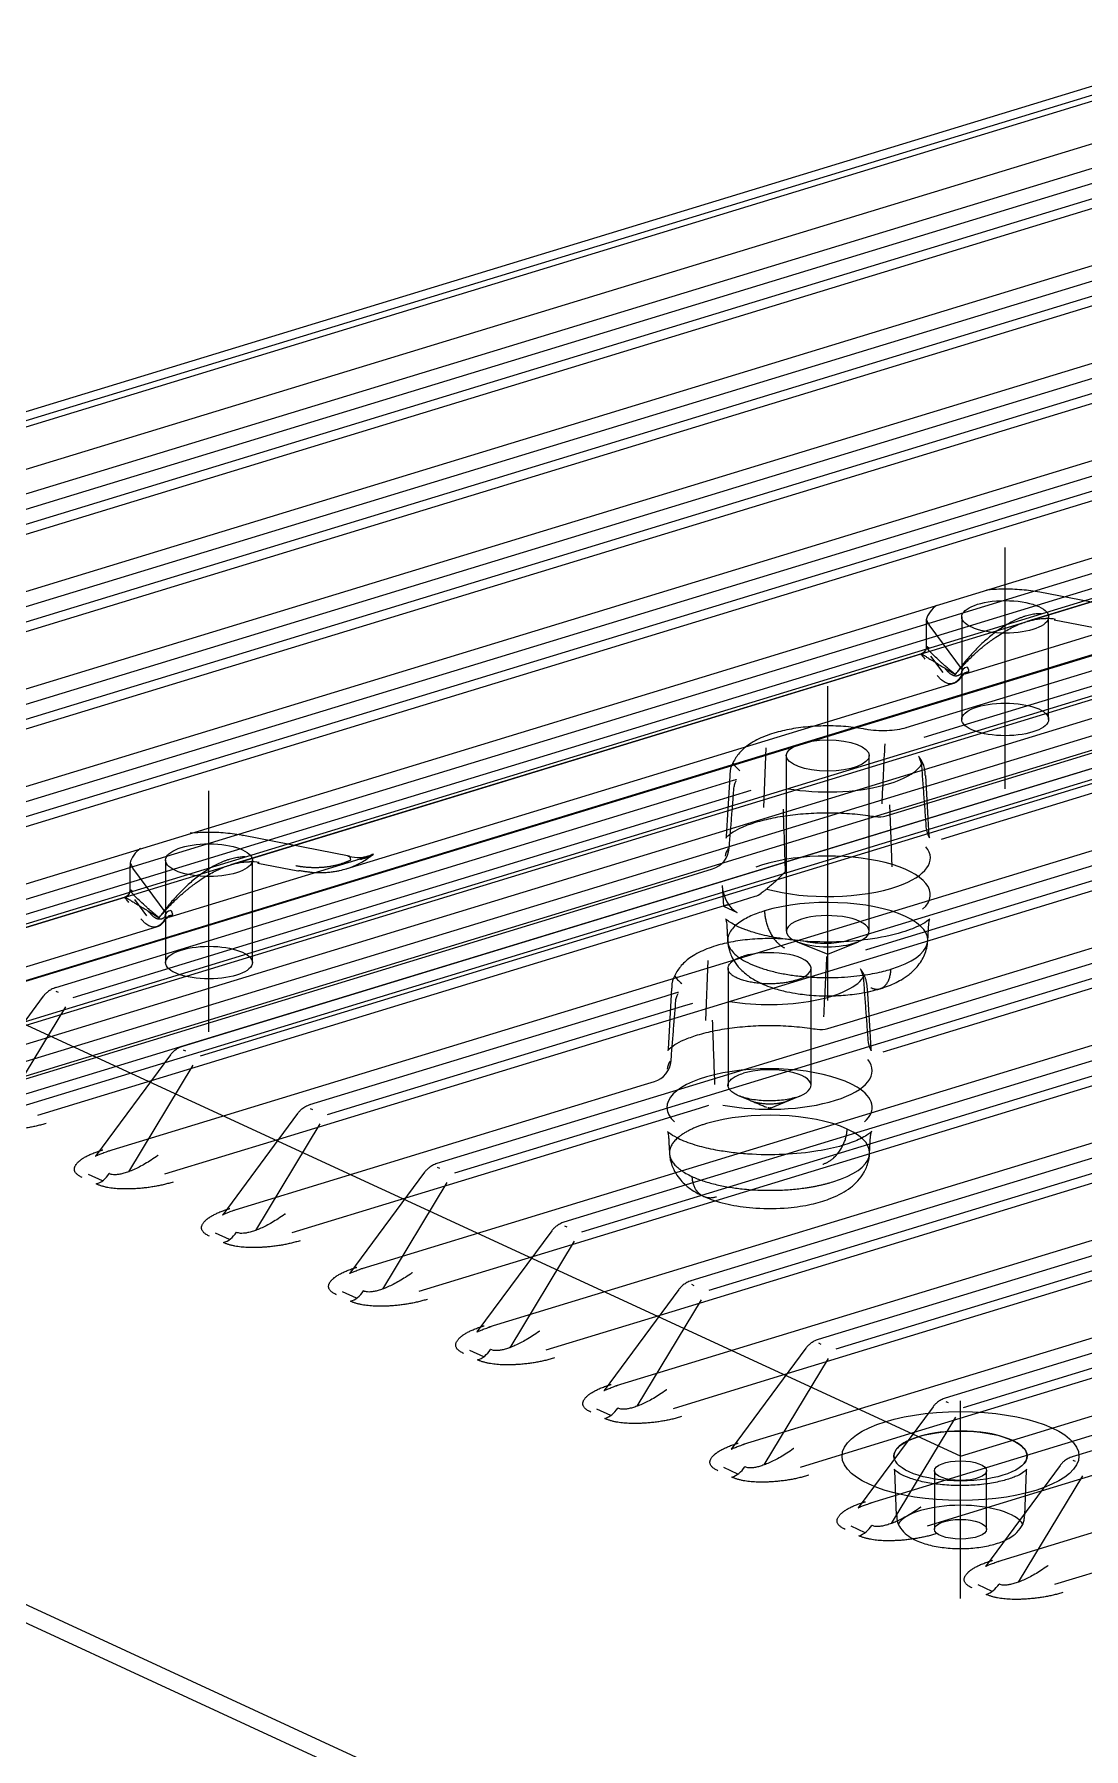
# Model space of a CAD drawing. Header units: millimetres. Extents: x 2028 to 3302, y -96 to 792.
# Drawn here: x 2921.7 to 2988.1, y 550.3 to 658.8 of the extents above; entities that cross this region are included whole.
import ezdxf

# ---------------------------------------------------------------- set-up
doc = ezdxf.new("R2010")
doc.units = ezdxf.units.MM
doc.layers.get('0').update_dxf_attribs({"linetype": 'CONTINUOUS'})

msp = doc.modelspace()

# ---------------------------------------------------------------- linework, layer by layer
at = {"lineweight": 18}
for p, q in [((3000.667, 658.657), (2873.708, 619.867)), ((2999.402, 658.834), (2874.718, 620.739)), ((3000.53, 658.222), (2875.846, 620.127)), ((3007.45, 655.121), (2882.766, 617.026)), ((2999.42, 655.193), (2901.969, 625.419)), ((2869.999, 614.107), (3001.559, 654.303)), ((3008.578, 654.51), (2883.894, 616.415)), ((3004.889, 652.761), (2880.786, 614.843)), ((3015.498, 651.409), (2890.814, 613.314)), ((2878.047, 610.395), (3009.607, 650.59)), ((3016.626, 650.797), (2891.942, 612.702)), ((3012.937, 649.048), (2888.834, 611.131)), ((3023.546, 647.696), (2898.862, 609.601)), ((3024.674, 647.085), (2899.99, 608.99)), ((2886.095, 606.682), (3017.655, 646.878)), ((3020.985, 645.336), (2896.882, 607.418)), ((3031.594, 643.984), (2906.91, 605.889)), ((2894.143, 602.97), (3025.703, 643.165)), ((3032.722, 643.372), (2908.038, 605.277)), ((3029.033, 641.623), (2904.93, 603.706)), ((2902.191, 599.257), (3033.751, 639.453)), ((3039.642, 640.271), (2914.958, 602.176)), ((3040.77, 639.66), (2916.086, 601.565)), ((3037.081, 637.911), (2912.978, 599.993)), ((3047.69, 636.559), (2979.807, 615.818)), ((2910.239, 595.545), (3041.799, 635.74)), ((3048.819, 635.947), (2980.936, 615.207)), ((3045.129, 634.198), (2921.026, 596.281)), ((3055.738, 632.846), (2931.054, 594.751)), ((3056.867, 632.235), (2932.182, 594.14)), ((2978.526, 610.237), (3049.847, 632.028)), ((3053.177, 630.486), (2981.983, 608.734)), ((2926.335, 588.12), (3057.896, 628.315)), ((3061.225, 626.773), (2937.122, 588.856)), ((3002.114, 627.029), (2984.512, 621.651)), ((3071.835, 625.421), (2947.15, 587.326)), ((2913.088, 599.821), (2995.689, 625.059)), ((3072.963, 624.81), (2948.279, 586.715)), ((2807.802, 564.304), (3000.927, 623.31)), ((2992.016, 622.206), (2985.326, 623.501)), ((2980.602, 618.339), (2993.193, 622.186)), ((2978.142, 621.573), (2978.142, 620.047)), ((2980.435, 618.596), (2978.329, 621.436)), ((2980.392, 621.944), (2980.392, 615.456)), ((2985.892, 615.456), (2985.892, 621.944)), ((2986.234, 621.763), (2988.769, 621.272)), ((2942.431, 580.694), (3073.992, 620.89)), ((2997.322, 619.352), (2915.733, 594.424)), ((2977.833, 619.61), (2934.097, 606.247)), ((3077.321, 619.348), (2953.218, 581.431)), ((2978.419, 619.46), (2979.184, 618.429)), ((2824.007, 565.223), (2998.15, 618.43)), ((2941.418, 605.995), (2979.83, 617.731)), ((3087.931, 617.996), (2963.246, 579.901)), ((2998.137, 617.32), (2823.993, 564.113)), ((3000.802, 617.207), (2826.658, 564.001)), ((3089.059, 617.385), (2964.375, 579.29)), ((2826.671, 562.878), (3000.815, 616.084)), ((2979.807, 615.818), (2976.849, 614.914)), ((2998.96, 614.802), (2919.856, 590.633)), ((2980.936, 615.207), (2977.982, 614.305)), ((2958.528, 573.269), (3090.088, 613.465)), ((2967.986, 613.655), (2967.849, 609.865)), ((3095.979, 614.284), (2971.294, 576.189)), ((3097.107, 613.672), (2972.423, 575.577)), ((2969.28, 613.165), (2969.28, 602.043)), ((2974.53, 602.043), (2974.53, 613.165)), ((2965.926, 611.577), (2963.447, 610.82)), ((2965.676, 611.501), (2965.481, 608.046)), ((2965.699, 611.897), (2965.676, 611.501)), ((3093.417, 611.923), (2969.314, 574.006)), ((2978.265, 609.176), (2978.111, 611.897)), ((2963.447, 610.82), (2923.006, 598.464)), ((2924.134, 597.852), (2964.575, 610.208)), ((2964.575, 610.208), (2967.049, 610.964)), ((2975.603, 609.344), (2978.526, 610.237)), ((3104.027, 610.571), (2979.343, 572.476)), ((2966.576, 569.557), (3098.136, 609.753)), ((3000.614, 609.832), (2974.608, 601.887)), ((3001.742, 609.221), (2975.736, 601.275)), ((2975.823, 610.04), (2975.879, 608.447)), ((2978.329, 608.046), (2978.265, 609.176)), ((3105.155, 609.96), (2980.471, 571.865)), ((2941.602, 606.803), (2934.912, 608.098)), ((2975.879, 608.447), (2975.961, 606.123)), ((3101.465, 608.211), (2977.362, 570.293)), ((2981.983, 608.734), (2979.083, 607.847)), ((3112.075, 606.859), (2987.391, 568.764)), ((2927.728, 606.17), (2927.728, 604.643)), ((2930.021, 603.193), (2927.914, 606.033)), ((2929.978, 606.541), (2929.978, 600.053)), ((2930.188, 602.936), (2942.778, 606.783)), ((2935.478, 600.053), (2935.478, 606.541)), ((2935.819, 606.359), (2938.355, 605.869)), ((2962.166, 605.238), (2964.61, 605.985)), ((2974.624, 565.844), (3106.184, 606.04)), ((2918.287, 591.832), (2962.166, 605.238)), ((2965.22, 604.937), (2965.298, 603.636)), ((2927.419, 604.207), (2883.683, 590.844)), ((2928.005, 604.057), (2928.77, 603.026)), ((2965.623, 603.735), (2929.073, 592.568)), ((2965.298, 603.636), (2967.315, 604.252)), ((2965.298, 603.636), (2966.163, 603.237)), ((2973.327, 596.306), (2999.333, 604.251)), ((3109.513, 604.498), (2985.41, 566.581)), ((3002.79, 602.748), (2976.784, 594.802)), ((2978.241, 601.432), (2978.304, 602.552)), ((2965.692, 537.676), (2825.552, 602.321)), ((2891.003, 590.592), (2929.416, 602.328)), ((2974.608, 601.887), (2973.167, 601.447)), ((2982.672, 562.132), (3114.232, 602.328)), ((2966.998, 538.236), (2831.712, 600.642)), ((2969.966, 601.378), (2971.905, 600.581)), ((2971.905, 600.581), (2973.844, 601.378)), ((2975.736, 601.275), (2974.301, 600.837)), ((2980.312, 568.811), (2913.088, 599.821)), ((2964.305, 600.187), (2964.167, 596.398)), ((2970.848, 592.282), (2970.848, 599.697)), ((2923.212, 598.157), (2923.063, 598.226)), ((2962.017, 598.429), (2961.994, 598.033)), ((2974.583, 595.708), (2974.429, 598.429)), ((2922.239, 597.921), (2917.503, 591.519)), ((2923.651, 597.264), (2919.579, 590.522)), ((2961.582, 597.907), (2939.102, 591.039)), ((2940.23, 590.427), (2962.71, 597.295)), ((2962.244, 598.109), (2961.582, 597.907)), ((2961.994, 598.033), (2961.799, 594.578)), ((2962.71, 597.295), (2963.367, 597.496)), ((2995.639, 595.97), (2955.198, 583.614)), ((2971.921, 595.876), (2973.327, 596.306)), ((2956.327, 583.002), (2996.768, 595.358)), ((2974.647, 594.578), (2974.583, 595.708)), ((2930.287, 594.209), (2925.551, 587.807)), ((2931.26, 594.445), (2931.111, 594.513)), ((2976.784, 594.802), (2975.401, 594.38)), ((2980.312, 568.811), (3062.914, 594.048)), ((2931.699, 593.552), (2927.627, 586.81)), ((2929.073, 592.568), (2921.871, 590.367)), ((2934.383, 584.407), (2960.301, 592.326)), ((2960.301, 592.326), (2960.928, 592.517)), ((2966.187, 591.66), (2966.963, 591.34)), ((2939.308, 590.732), (2939.159, 590.801)), ((2963.757, 590.822), (2945.169, 585.143)), ((2964.361, 591.007), (2963.757, 590.822)), ((2968.123, 590.862), (2968.223, 590.82)), ((2968.128, 590.859), (2968.223, 590.82)), ((2968.223, 590.82), (2970.162, 591.618)), ((2968.223, 590.82), (2968.304, 590.855)), ((2969.88, 591.518), (2969.249, 591.252)), ((2938.335, 590.496), (2933.599, 584.094)), ((2939.747, 589.839), (2935.675, 583.097)), ((2950.48, 576.982), (2994.359, 590.388)), ((2937.122, 588.856), (2929.919, 586.655)), ((2997.815, 588.885), (2961.265, 577.718)), ((2974.559, 587.964), (2974.622, 589.084)), ((2925.548, 587.802), (2925.55, 587.804)), ((2925.978, 586.23), (2925.092, 586.639)), ((2946.383, 586.784), (2941.647, 580.382)), ((2947.356, 587.02), (2947.207, 587.088)), ((2945.169, 585.143), (2937.967, 582.942)), ((2947.795, 586.127), (2943.723, 579.385)), ((2933.596, 584.09), (2933.598, 584.092)), ((2954.431, 583.071), (2949.696, 576.669)), ((2955.404, 583.307), (2955.255, 583.376)), ((2934.026, 582.517), (2933.14, 582.926)), ((2955.843, 582.414), (2951.771, 575.672)), ((2953.218, 581.431), (2946.015, 579.23)), ((2941.644, 580.377), (2941.646, 580.38)), ((2942.074, 578.805), (2941.188, 579.214)), ((2962.479, 579.359), (2957.744, 572.957)), ((2963.891, 578.702), (2959.819, 571.96)), ((2963.452, 579.595), (2963.303, 579.663)), ((2961.265, 577.718), (2954.063, 575.517)), ((2949.692, 576.665), (2949.694, 576.667)), ((2950.122, 575.092), (2949.236, 575.501)), ((2970.527, 575.646), (2965.792, 569.244)), ((2971.5, 575.882), (2971.351, 575.951)), ((2971.939, 574.989), (2967.867, 568.247)), ((2969.314, 574.006), (2962.111, 571.805)), ((2957.74, 572.952), (2957.742, 572.954)), ((2979.548, 572.17), (2979.399, 572.238)), ((2958.171, 571.38), (2957.284, 571.789)), ((2978.575, 571.934), (2973.84, 565.532)), ((2979.987, 571.277), (2975.915, 564.535)), ((2977.362, 570.293), (2970.159, 568.092)), ((2965.788, 569.24), (2965.79, 569.242)), ((2966.219, 567.667), (2965.332, 568.076)), ((2976.134, 567.894), (2976.241, 565.049)), ((2978.662, 567.884), (2978.662, 564.177)), ((2986.623, 568.221), (2981.888, 561.819)), ((2981.962, 564.177), (2981.962, 567.884)), ((2984.383, 565.049), (2984.491, 567.894)), ((2987.596, 568.457), (2987.447, 568.526)), ((2988.035, 567.564), (2983.963, 560.822)), ((2985.41, 566.581), (2978.207, 564.38)), ((2973.836, 565.527), (2973.838, 565.529)), ((2974.267, 563.955), (2973.38, 564.364)), ((2993.458, 562.868), (2986.255, 560.667)), ((2981.884, 561.815), (2981.886, 561.817)), ((2982.315, 560.242), (2981.428, 560.651))]:
    msp.add_line(p, q, dxfattribs=at)
for centre, start, end in [((2975.165, 610.778), 260.38118, 286.98957), ((2979.623, 608.739), 184.09047, 211.71161), ((2964.172, 607.42), 286.98957, 355.55267), ((2971.483, 597.311), 260.38118, 286.98957), ((2975.942, 595.272), 184.09047, 211.71161), ((2960.49, 593.952), 286.98957, 355.55267)]:
    msp.add_arc(centre, 1.5, start, end, dxfattribs=at)
for centre, major_axis in [((2983.142, 621.944), (-2.75, 0)), ((2983.142, 615.456), (2.75, 0)), ((2971.905, 613.165), (2.625, 0)), ((2932.728, 606.541), (-2.75, 0)), ((2932.728, 600.053), (2.75, 0)), ((2980.312, 568.811), (7.5, 0)), ((2980.312, 568.811), (4.212, 0)), ((2980.312, 567.884), (1.65, 0)), ((2980.312, 564.177), (-1.65, 0))]:
    msp.add_ellipse(centre, major_axis=major_axis, ratio=0.3754192, dxfattribs=at)
for centre, major_axis, ratio, start_param, end_param in [((2983.142, 621.944), (5, 0), 0.3754192, 3.2404902, 3.415821), ((2986.325, 618.545), (-3.116, 2.097), 0.8180808, 5.2155953, 5.3903935), ((2978.065, 616.021), (-0.366, 3.545), 0.2201984, 5.8450846, 6.0198828), ((2980.73, 618.388), (0.321, 0.238), 0.8928854, 0.9858449, 2.5566412), ((2980.821, 618.092), (0.392, -0.079), 0.9242255, 1.7545415, 2.9086143), ((2969.489, 592.695), (4.776, 65.558), 0.0722807, 4.9863307, 5.0472394), ((2971.905, 613.165), (6.133, 0), 0.3754192, 3.3460908, 3.5763985), ((2971.905, 613.165), (6.133, 0), 0.3754192, 5.3243784, 6.0809611), ((2971.905, 613.165), (6.133, 0), 0.3754192, 4.2876985, 5.3243784), ((2934.836, 607.705), (-0.076, -0.393), 0.4248124, 3.1415813, 3.5692046), ((2941.526, 606.41), (-0.076, -0.393), 0.4248124, 1.9984083, 3.5692046), ((2971.905, 606.677), (6.5, 0), 0.3754192, 2.8890735, 3.0978853), ((2971.905, 604.36), (-6.5, 0), 0.3754192, 2.7507036, 5.4885831), ((2971.905, 606.677), (6.5, 0), 0.3754192, 5.4648965, 6.5785233), ((2932.728, 606.541), (5, 0), 0.3754192, 3.2404902, 3.415821), ((2935.911, 603.142), (-3.116, 2.097), 0.8180808, 5.2155953, 5.3903935), ((2935.911, 606.831), (-0.091, -0.471), 0.4248124, 6.283171, 6.7107972), ((2938.446, 606.34), (-0.091, -0.471), 0.4248124, 6.283171, 6.7107972), ((2942.279, 606.316), (-0.019, -0.4), 0.1194193, 2.3752901, 3.5293629), ((2966.163, 604.627), (-0.438, 1.435), 0.5850486, 1.1793518, 2.6603173), ((2971.905, 606.677), (6.5, 0), 0.3754192, 4.0762428, 5.4648965), ((2927.651, 600.618), (-0.366, 3.545), 0.2201984, 5.8450846, 6.0198829), ((2971.905, 601.482), (-6.337, 0), 0.3754192, 2.2539203, 5.3955129), ((2930.315, 602.985), (0.321, 0.238), 0.8928854, 0.9858449, 2.5566412), ((2930.407, 602.689), (0.392, -0.079), 0.9242255, 1.7545415, 2.9086143), ((2971.905, 602.043), (2.625, 0), 0.3754192, 2.2539203, 5.3955129), ((2971.905, 602.043), (2.625, 0), 0.3754192, 5.3955129, 8.5371056), ((2968.223, 599.697), (2.625, 0), 0.3754192, 5.3955129, 8.5371056), ((2965.807, 579.227), (4.776, 65.558), 0.0722807, 4.9863307, 5.0472394), ((2968.223, 599.697), (6.133, 0), 0.3754192, 3.3460908, 3.5763985), ((2968.223, 599.697), (6.133, 0), 0.3754192, 4.2876985, 6.0805793), ((2971.15, 565.888), (-4.956, 84.33), 0.060474, 1.1969514, 1.2437239), ((2968.223, 593.209), (6.5, 0), 0.3754192, 2.8890735, 3.0978853), ((2968.223, 593.209), (-6.5, 0), 0.3754192, 1.0968138, 3.4369306), ((2968.223, 590.892), (6.5, 0), 0.3754192, 0.5513771, 3.5324797), ((2968.223, 592.282), (2.625, 0), 0.3754192, 5.3955129, 8.5371056), ((2971.15, 565.888), (-4.956, 84.33), 0.060474, 1.2437239, 1.2481677), ((2968.223, 590.892), (6.5, 0), 0.3754192, 5.8922965, 6.8345624), ((2968.223, 588.014), (-6.337, 0), 0.3754192, 3.8247166, 5.3955129), ((2968.223, 588.014), (-6.337, 0), 0.3754192, 2.2539203, 3.8247166), ((2925.597, 587.427), (0.628, 1.362), 0.7188731, 3.7121031, 4.4975016), ((2933.645, 583.714), (0.628, 1.362), 0.7188731, 3.7121031, 4.4975016), ((2941.693, 580.002), (0.628, 1.362), 0.7188731, 3.7121031, 4.4975016), ((2949.741, 576.289), (0.628, 1.362), 0.7188731, 3.7121031, 4.4975016), ((2957.789, 572.577), (0.628, 1.362), 0.7188731, 3.7121031, 4.4975016), ((2980.312, 568.811), (4.212, 0), 0.3754192, 5.9817351, 9.7262277), ((2980.312, 568.811), (-4.212, 0), 0.3754192, 3.8247166, 5.3955129), ((2965.837, 568.864), (0.628, 1.362), 0.7188731, 3.7121031, 4.4975016), ((2980.312, 564.177), (-4.038, 0), 0.3754192, 3.354885, 6.0680173), ((2973.885, 565.152), (0.628, 1.362), 0.7188731, 3.7121031, 4.4975013), ((2981.933, 561.439), (0.628, 1.362), 0.7188731, 3.7121031, 4.4975013)]:
    msp.add_ellipse(centre, major_axis=major_axis, ratio=ratio, start_param=start_param, end_param=end_param, dxfattribs=at)
for points, degree, knots in [([(2983.142, 611.066), (2983.142, 614.066), (2983.142, 626.334)], 1, [0, 0, 0.1964823, 1, 1]), ([(2985.326, 623.501), (2985.141, 623.537), (2984.593, 623.627), (2983.617, 623.71), (2982.663, 623.701), (2982.117, 623.659), (2981.959, 623.644)], 3, [0, 0, 0, 0, 0.1780738, 0.5185158, 0.858494, 1, 1, 1, 1]), ([(2978.8, 622.675), (2978.766, 622.65), (2978.561, 622.489), (2978.286, 622.173), (2978.11, 621.768), (2978.156, 621.562), (2978.166, 621.525)], 3, [0, 0, 0, 0, 0.0826072, 0.521514, 0.9148105, 1, 1, 1, 1]), ([(2985.434, 622.147), (2985.38, 622.147), (2985.272, 622.146), (2985.107, 622.133), (2984.939, 622.111), (2984.767, 622.08), (2984.592, 622.039), (2984.414, 621.989), (2984.233, 621.929), (2984.049, 621.86), (2983.686, 621.704), (2983.119, 621.397), (2982.414, 620.903), (2981.723, 620.317), (2981.198, 619.795), (2980.76, 619.303), (2980.385, 618.851), (2980.128, 618.498), (2979.986, 618.302)], 3, [0, 0, 0, 0, 0.0258152, 0.0520193, 0.0786529, 0.1057547, 0.1333614, 0.1615076, 0.1902263, 0.2195481, 0.2495021, 0.3659476, 0.5005208, 0.6174232, 0.750323, 0.8131615, 0.8963876, 1, 1, 1, 1]), ([(2979.986, 618.302), (2980.052, 618.381), (2980.181, 618.534), (2980.379, 618.757), (2980.575, 618.968), (2980.767, 619.168), (2980.957, 619.356), (2981.142, 619.533), (2981.323, 619.699), (2981.499, 619.854), (2981.67, 619.999), (2981.834, 620.133), (2981.992, 620.257), (2982.142, 620.372), (2982.286, 620.477), (2982.421, 620.574), (2982.64, 620.725), (2982.942, 620.92), (2983.331, 621.146), (2983.711, 621.339), (2984.08, 621.501), (2984.436, 621.631), (2984.778, 621.73), (2985.104, 621.798), (2985.413, 621.84), (2985.61, 621.843), (2985.706, 621.845)], 3, [0, 0, 0, 0, 0.044696, 0.0877632, 0.1292019, 0.1690125, 0.2071953, 0.2437508, 0.2786795, 0.3119821, 0.3436591, 0.3737115, 0.4021401, 0.428946, 0.4541306, 0.4776955, 0.4996427, 0.5667186, 0.6307355, 0.6917564, 0.7498544, 0.8051143, 0.8576344, 0.9075293, 0.9549325, 1, 1, 1, 1]), ([(2978.142, 620.053), (2978.142, 620.003), (2978.128, 619.906), (2978.06, 619.769), (2977.949, 619.662), (2977.86, 619.619), (2977.812, 619.605)], 3, [0, 0, 0, 0, 0.2420607, 0.4958525, 0.7517783, 1, 1, 1, 1]), ([(2978.142, 620.064), (2978.142, 620.064), (2978.143, 620.071), (2978.152, 620.078), (2978.188, 620.066), (2978.243, 620.034), (2978.298, 619.995), (2978.325, 619.976)], 3, [0, 0, 0, 0, 0.016671, 0.2749009, 0.5241707, 0.7654971, 1, 1, 1, 1]), ([(2979.986, 618.302), (2979.931, 618.347), (2979.826, 618.433), (2979.68, 618.553), (2979.549, 618.663), (2979.433, 618.762), (2979.331, 618.85), (2979.241, 618.929), (2979.163, 618.998), (2978.977, 619.164), (2978.72, 619.399), (2978.43, 619.686), (2978.233, 619.904), (2978.165, 620.004), (2978.151, 620.034), (2978.15, 620.034)], 3, [0, 0, 0, 0, 0.0548816, 0.1059505, 0.1532067, 0.1966503, 0.2362815, 0.2721004, 0.3041075, 0.3323032, 0.5091069, 0.6647184, 0.8437463, 0.9987526, 1, 1, 1, 1]), ([(2977.915, 619.465), (2977.903, 619.477), (2977.879, 619.502), (2977.85, 619.532), (2977.828, 619.558), (2977.813, 619.578), (2977.804, 619.592), (2977.803, 619.601), (2977.81, 619.604), (2977.824, 619.601), (2977.847, 619.592), (2977.877, 619.576), (2977.917, 619.555), (2977.965, 619.527), (2978.023, 619.492), (2978.09, 619.451), (2978.167, 619.404), (2978.261, 619.346), (2978.382, 619.273), (2978.54, 619.179), (2978.736, 619.061), (2978.973, 618.916), (2979.258, 618.741), (2979.594, 618.536), (2979.852, 618.382), (2979.986, 618.302)], 3, [0, 0, 0, 0, 0.0250755, 0.0508668, 0.0774044, 0.1047164, 0.1328286, 0.1617646, 0.1915462, 0.2221931, 0.2537236, 0.2861545, 0.3195012, 0.3537778, 0.3889974, 0.4251719, 0.4623125, 0.5004294, 0.5494172, 0.6058479, 0.6697353, 0.7410886, 0.8199142, 0.9062169, 1, 1, 1, 1]), ([(2980.402, 618.306), (2980.383, 618.272), (2980.346, 618.203), (2980.286, 618.11), (2980.224, 618.025), (2980.158, 617.948), (2980.088, 617.88), (2980.015, 617.822), (2979.938, 617.774), (2979.857, 617.738), (2979.774, 617.715), (2979.689, 617.704), (2979.6, 617.707), (2979.504, 617.724), (2979.396, 617.761), (2979.274, 617.824), (2979.138, 617.919), (2978.988, 618.051), (2978.884, 618.171), (2978.831, 618.234)], 3, [0, 0, 0, 0, 0.0445624, 0.0902087, 0.1369434, 0.1847707, 0.2336945, 0.2837185, 0.3348462, 0.3870807, 0.4404251, 0.4948823, 0.5463317, 0.6046828, 0.6699371, 0.7420956, 0.8211588, 0.9071269, 1, 1, 1, 1]), ([(2979.293, 618.727), (2979.575, 618.347), (2979.977, 618.202), (2980.229, 618.251), (2980.344, 618.348)], 2, [0, 0, 0, 0.5, 0.75, 1, 1, 1]), ([(2980.456, 618.253), (2980.453, 618.259), (2980.448, 618.273), (2980.426, 618.295), (2980.393, 618.32), (2980.361, 618.338), (2980.344, 618.348)], 3, [0, 0, 0, 0, 0.1985006, 0.4317407, 0.6991497, 1, 1, 1, 1]), ([(2980.821, 618.463), (2980.809, 618.452), (2980.784, 618.429), (2980.741, 618.399), (2980.689, 618.371), (2980.625, 618.345), (2980.531, 618.317), (2980.451, 618.31), (2980.402, 618.306)], 3, [0, 0, 0, 0, 0.1049557, 0.2232273, 0.3548834, 0.4999735, 0.6902475, 1, 1, 1, 1]), ([(2980.402, 618.306), (2980.407, 618.297), (2980.419, 618.278), (2980.435, 618.253), (2980.451, 618.233), (2980.46, 618.229), (2980.457, 618.246), (2980.456, 618.253)], 3, [0, 0, 0, 0, 0.1295045, 0.2962661, 0.5002465, 0.7994418, 1, 1, 1, 1]), ([(2980.73, 618.759), (2980.74, 618.745), (2980.749, 618.731), (2980.81, 618.635), (2980.838, 618.548), (2980.821, 618.463)], 3, [0, 0, 0, 0, 0.1402623, 0.1402623, 1, 1, 1, 1]), ([(2971.905, 597.652), (2971.905, 614.555), (2971.905, 617.555)], 1, [0, 0, 0.8492676, 1, 1]), ([(2968.494, 614.581), (2968.302, 614.523), (2967.742, 614.327), (2966.991, 613.948), (2966.31, 613.384), (2965.89, 612.739), (2965.685, 612.208), (2965.711, 611.928), (2965.715, 611.894)], 3, [0, 0, 0, 0, 0.1319966, 0.3999746, 0.6128301, 0.7983892, 0.9757033, 1, 1, 1, 1]), ([(2974.319, 614.824), (2974.112, 614.864), (2973.5, 614.963), (2972.427, 615.053), (2971.132, 615.041), (2969.889, 614.914), (2969.025, 614.735), (2968.585, 614.608), (2968.494, 614.581)], 3, [0, 0, 0, 0, 0.1110787, 0.3223326, 0.5318142, 0.7418632, 0.945816, 1, 1, 1, 1]), ([(2976.866, 614.919), (2976.688, 614.866), (2976.311, 614.782), (2975.649, 614.721), (2974.957, 614.731), (2974.525, 614.786), (2974.31, 614.826)], 3, [0, 0, 0, 0, 0.2492228, 0.4965032, 0.7457644, 1, 1, 1, 1]), ([(2978.074, 611.901), (2978.079, 612.059), (2978.051, 612.469), (2977.838, 612.871), (2977.677, 613.102), (2977.658, 613.128)], 3, [0, 0, 0, 0, 0.3414168, 0.9246843, 1, 1, 1, 1]), ([(2966.136, 611.636), (2966.134, 611.638), (2966.125, 611.641), (2966.078, 611.628), (2965.997, 611.601), (2965.942, 611.582)], 3, [0, 0, 0, 0, 0.1380232, 0.5480857, 1, 1, 1, 1]), ([(2965.969, 611.104), (2965.984, 611.208), (2966.018, 611.395), (2966.086, 611.523), (2966.109, 611.567), (2966.109, 611.567)], 3, [0, 0, 0, 0, 0.4762252, 0.9999888, 1, 1, 1, 1]), ([(2932.728, 595.663), (2932.728, 607.931), (2932.728, 610.931)], 1, [0, 0, 0.8035177, 1, 1]), ([(2967.342, 608.94), (2967.519, 608.994), (2968.048, 609.14), (2969.044, 609.341), (2970.345, 609.496), (2971.726, 609.558), (2973.12, 609.521), (2974.184, 609.414), (2974.762, 609.325), (2974.914, 609.299)], 3, [0, 0, 0, 0, 0.0884553, 0.2543719, 0.4231094, 0.5939999, 0.7658066, 0.9373932, 1, 1, 1, 1]), ([(2969.08, 609.772), (2969.11, 608.82), (2969.142, 607.869), (2969.179, 606.746), (2969.185, 606.575), (2969.191, 606.403)], 3, [0, 0, 0, 0, 0.8472972, 0.8472972, 1, 1, 1, 1]), ([(2934.912, 608.098), (2934.727, 608.133), (2934.179, 608.223), (2933.202, 608.307), (2932.248, 608.298), (2931.703, 608.256), (2931.544, 608.241)], 3, [0, 0, 0, 0, 0.1780738, 0.5185158, 0.858494, 1, 1, 1, 1]), ([(2965.475, 608.042), (2965.476, 608.031), (2965.482, 607.979), (2965.459, 607.943), (2965.46, 607.947)], 3, [0, 0, 0, 0, 0.1875728, 1, 1, 1, 1]), ([(2965.461, 607.949), (2965.468, 607.961), (2965.536, 608.06), (2965.88, 608.329), (2966.485, 608.646), (2967.026, 608.841), (2967.342, 608.94)], 3, [0, 0, 0, 0, 0.2348808, 0.4812419, 0.7331497, 1, 1, 1, 1]), ([(2928.386, 607.272), (2928.352, 607.247), (2928.147, 607.086), (2927.872, 606.77), (2927.696, 606.365), (2927.741, 606.159), (2927.752, 606.122)], 3, [0, 0, 0, 0, 0.0826072, 0.521514, 0.9148105, 1, 1, 1, 1]), ([(2938.446, 605.895), (2938.528, 605.879), (2938.688, 605.848), (2938.924, 605.812), (2939.151, 605.786), (2939.367, 605.768), (2939.575, 605.758), (2939.772, 605.755), (2939.96, 605.759), (2940.137, 605.767), (2940.305, 605.78), (2940.464, 605.796), (2940.612, 605.816), (2940.752, 605.838), (2940.881, 605.862), (2941.109, 605.909), (2941.429, 605.992), (2941.829, 606.133), (2942.199, 606.299), (2942.541, 606.488), (2942.855, 606.693), (2943.047, 606.846), (2943.14, 606.921)], 3, [0, 0, 0, 0, 0.0472878, 0.0928515, 0.1366913, 0.1788073, 0.2191993, 0.2578677, 0.2948123, 0.3300333, 0.3635309, 0.3953052, 0.4253563, 0.4536844, 0.4802898, 0.5051729, 0.5952824, 0.6823164, 0.7662886, 0.8472147, 0.925112, 1, 1, 1, 1]), ([(2943.14, 606.921), (2943.094, 606.901), (2943.01, 606.863), (2942.893, 606.819), (2942.799, 606.788), (2942.665, 606.749), (2942.496, 606.708), (2942.346, 606.693), (2942.279, 606.687)], 3, [0, 0, 0, 0, 0.1698513, 0.3098315, 0.4199386, 0.5001723, 0.7768276, 1, 1, 1, 1]), ([(2942.326, 606.603), (2942.361, 606.609), (2942.444, 606.623), (2942.586, 606.66), (2942.771, 606.725), (2942.961, 606.813), (2943.088, 606.889), (2943.14, 606.921)], 3, [0, 0, 0, 0, 0.1227874, 0.2893827, 0.4998847, 0.7918109, 1, 1, 1, 1]), ([(2935.019, 606.744), (2934.966, 606.744), (2934.858, 606.743), (2934.693, 606.73), (2934.525, 606.708), (2934.353, 606.677), (2934.178, 606.636), (2933.999, 606.586), (2933.819, 606.526), (2933.635, 606.456), (2933.272, 606.301), (2932.705, 605.994), (2932, 605.5), (2931.308, 604.914), (2930.784, 604.391), (2930.346, 603.9), (2929.97, 603.447), (2929.714, 603.095), (2929.572, 602.899)], 3, [0, 0, 0, 0, 0.0258152, 0.0520193, 0.0786529, 0.1057547, 0.1333614, 0.1615077, 0.1902263, 0.2195481, 0.2495021, 0.3659476, 0.5005208, 0.6174233, 0.750323, 0.8131617, 0.8963878, 1, 1, 1, 1]), ([(2929.572, 602.899), (2929.637, 602.977), (2929.767, 603.131), (2929.965, 603.354), (2930.16, 603.565), (2930.353, 603.765), (2930.543, 603.953), (2930.728, 604.13), (2930.909, 604.296), (2931.085, 604.451), (2931.255, 604.596), (2931.42, 604.73), (2931.577, 604.854), (2931.728, 604.969), (2931.872, 605.074), (2932.007, 605.171), (2932.225, 605.322), (2932.527, 605.517), (2932.917, 605.743), (2933.297, 605.936), (2933.666, 606.098), (2934.022, 606.228), (2934.364, 606.327), (2934.69, 606.395), (2934.999, 606.436), (2935.196, 606.44), (2935.292, 606.442)], 3, [0, 0, 0, 0, 0.0446959, 0.0877631, 0.1292018, 0.1690123, 0.2071951, 0.2437506, 0.2786793, 0.3119819, 0.3436589, 0.3737113, 0.4021399, 0.4289459, 0.4541305, 0.4776955, 0.4996427, 0.5667186, 0.6307354, 0.6917563, 0.7498544, 0.8051143, 0.8576344, 0.9075293, 0.9549325, 1, 1, 1, 1]), ([(2942.279, 606.687), (2942.053, 606.698), (2941.833, 606.726), (2941.593, 606.768), (2941.559, 606.774), (2941.526, 606.781)], 3, [0, 0, 0, 0, 0.8597377, 0.8597377, 1, 1, 1, 1]), ([(2969.212, 605.804), (2969.179, 605.77), (2969.117, 605.706), (2969.026, 605.615), (2968.946, 605.535), (2968.834, 605.425), (2968.689, 605.285), (2968.495, 605.105), (2968.301, 604.931), (2968.119, 604.776), (2967.962, 604.647), (2967.827, 604.542), (2967.742, 604.479), (2967.7, 604.448)], 3, [0, 0, 0, 0, 0.0767422, 0.1439603, 0.2016546, 0.2498066, 0.3818063, 0.4993493, 0.6295297, 0.7495368, 0.8361421, 0.9195017, 1, 1, 1, 1]), ([(2927.727, 604.65), (2927.728, 604.6), (2927.714, 604.503), (2927.646, 604.366), (2927.535, 604.259), (2927.446, 604.216), (2927.398, 604.202)], 3, [0, 0, 0, 0, 0.2420607, 0.4958525, 0.7517783, 1, 1, 1, 1]), ([(2927.728, 604.66), (2927.728, 604.661), (2927.728, 604.668), (2927.738, 604.675), (2927.774, 604.662), (2927.829, 604.631), (2927.884, 604.592), (2927.911, 604.572)], 3, [0, 0, 0, 0, 0.0166718, 0.2749015, 0.524171, 0.7654972, 1, 1, 1, 1]), ([(2927.501, 604.062), (2927.489, 604.074), (2927.464, 604.099), (2927.436, 604.129), (2927.414, 604.154), (2927.399, 604.174), (2927.39, 604.189), (2927.389, 604.198), (2927.396, 604.201), (2927.41, 604.198), (2927.432, 604.188), (2927.463, 604.173), (2927.502, 604.151), (2927.551, 604.123), (2927.608, 604.089), (2927.675, 604.048), (2927.752, 604.001), (2927.847, 603.943), (2927.968, 603.87), (2928.126, 603.776), (2928.321, 603.657), (2928.559, 603.513), (2928.844, 603.338), (2929.179, 603.133), (2929.437, 602.979), (2929.572, 602.899)], 3, [0, 0, 0, 0, 0.0250755, 0.0508668, 0.0774044, 0.1047164, 0.1328286, 0.1617646, 0.1915462, 0.2221931, 0.2537237, 0.2861546, 0.3195012, 0.3537778, 0.3889974, 0.4251719, 0.4623125, 0.5004294, 0.5494172, 0.605848, 0.6697354, 0.7410886, 0.8199143, 0.9062169, 1, 1, 1, 1]), ([(2929.572, 602.899), (2929.517, 602.944), (2929.411, 603.029), (2929.265, 603.15), (2929.135, 603.26), (2929.019, 603.359), (2928.916, 603.447), (2928.827, 603.526), (2928.749, 603.594), (2928.563, 603.761), (2928.306, 603.996), (2928.016, 604.283), (2927.819, 604.501), (2927.751, 604.601), (2927.736, 604.631), (2927.736, 604.631)], 3, [0, 0, 0, 0, 0.0548816, 0.1059505, 0.1532067, 0.1966503, 0.2362816, 0.2721006, 0.3041078, 0.3323036, 0.5091075, 0.6647192, 0.8437473, 0.9987538, 1, 1, 1, 1]), ([(2929.988, 602.903), (2929.969, 602.869), (2929.932, 602.8), (2929.872, 602.707), (2929.81, 602.622), (2929.743, 602.545), (2929.674, 602.477), (2929.6, 602.419), (2929.523, 602.371), (2929.443, 602.335), (2929.359, 602.312), (2929.274, 602.301), (2929.186, 602.303), (2929.09, 602.321), (2928.981, 602.358), (2928.859, 602.421), (2928.723, 602.516), (2928.574, 602.648), (2928.47, 602.768), (2928.416, 602.831)], 3, [0, 0, 0, 0, 0.0445624, 0.0902087, 0.1369434, 0.1847707, 0.2336945, 0.2837185, 0.3348462, 0.3870807, 0.4404251, 0.4948823, 0.5463317, 0.6046828, 0.6699371, 0.7420956, 0.8211588, 0.9071269, 1, 1, 1, 1]), ([(2928.879, 603.324), (2929.16, 602.944), (2929.563, 602.799), (2929.815, 602.848), (2929.93, 602.944)], 2, [0, 0, 0, 0.5, 0.75, 1, 1, 1]), ([(2930.041, 602.85), (2930.039, 602.856), (2930.034, 602.87), (2930.012, 602.891), (2929.979, 602.917), (2929.947, 602.935), (2929.93, 602.944)], 3, [0, 0, 0, 0, 0.1985006, 0.4317407, 0.6991497, 1, 1, 1, 1]), ([(2930.407, 603.06), (2930.395, 603.049), (2930.37, 603.026), (2930.326, 602.996), (2930.275, 602.968), (2930.211, 602.942), (2930.117, 602.914), (2930.037, 602.907), (2929.988, 602.903)], 3, [0, 0, 0, 0, 0.1049557, 0.2232273, 0.3548834, 0.4999735, 0.6902475, 1, 1, 1, 1]), ([(2929.988, 602.903), (2929.993, 602.894), (2930.005, 602.874), (2930.021, 602.85), (2930.037, 602.83), (2930.046, 602.826), (2930.043, 602.843), (2930.041, 602.85)], 3, [0, 0, 0, 0, 0.1295045, 0.2962661, 0.5002465, 0.7994418, 1, 1, 1, 1]), ([(2930.315, 603.355), (2930.325, 603.342), (2930.335, 603.328), (2930.396, 603.232), (2930.424, 603.145), (2930.407, 603.06)], 3, [0, 0, 0, 0, 0.1402623, 0.1402623, 1, 1, 1, 1]), ([(2976.622, 601.974), (2975.959, 601.774), (2974.669, 601.502), (2972.451, 601.325), (2970.444, 601.374), (2968.987, 601.557), (2968.031, 601.747), (2967.365, 601.913), (2966.683, 602.132), (2965.953, 602.443), (2965.549, 602.718), (2965.453, 602.816), (2965.448, 602.818), (2965.448, 602.816)], 3, [0, 0, 0, 0, 0.1732593, 0.3122427, 0.4528109, 0.5772176, 0.6228759, 0.6776164, 0.7490445, 0.8228415, 0.9408808, 0.9819711, 1, 1, 1, 1]), ([(2965.464, 602.772), (2965.464, 602.772), (2965.48, 602.725), (2965.487, 602.657), (2965.506, 602.552)], 3, [0, 0, 0, 0, 0.0001621, 1, 1, 1, 1]), ([(2978.368, 602.823), (2978.369, 602.825), (2978.368, 602.83), (2978.272, 602.722), (2977.724, 602.366), (2977.097, 602.128), (2976.622, 601.974)], 3, [0, 0, 0, 0, 0.048846, 0.2807951, 0.5657005, 1, 1, 1, 1]), ([(2978.304, 602.553), (2978.324, 602.662), (2978.335, 602.736), (2978.352, 602.783), (2978.352, 602.783)], 3, [0, 0, 0, 0, 0.9999883, 1, 1, 1, 1]), ([(2970.638, 601.357), (2970.43, 601.396), (2969.818, 601.495), (2968.745, 601.585), (2967.45, 601.573), (2966.207, 601.446), (2965.343, 601.267), (2964.903, 601.141), (2964.812, 601.113)], 3, [0, 0, 0, 0, 0.1110787, 0.3223326, 0.5318142, 0.7418632, 0.945816, 1, 1, 1, 1]), ([(2965.569, 601.431), (2965.582, 601.218), (2965.641, 600.889), (2965.815, 600.431), (2966.07, 599.985), (2966.398, 599.601), (2966.886, 599.184), (2967.532, 598.786), (2968.378, 598.446), (2969.262, 598.214), (2969.964, 598.087), (2970.588, 598.01), (2971.219, 597.961), (2971.995, 597.941), (2972.959, 597.977), (2974.102, 598.114), (2974.849, 598.288), (2975.229, 598.403)], 3, [0, 0, 0, 0, 0.0588713, 0.093637, 0.1373876, 0.2026254, 0.2459127, 0.3233049, 0.4310204, 0.5054104, 0.5665209, 0.6106891, 0.6605007, 0.7198312, 0.7962213, 0.8910116, 1, 1, 1, 1]), ([(2973.184, 601.451), (2973.007, 601.398), (2972.629, 601.314), (2971.967, 601.253), (2971.275, 601.264), (2970.843, 601.318), (2970.628, 601.358)], 3, [0, 0, 0, 0, 0.2491735, 0.4965203, 0.7458438, 1, 1, 1, 1]), ([(2975.229, 598.403), (2975.592, 598.513), (2976.099, 598.711), (2976.626, 599), (2976.939, 599.21), (2977.242, 599.448), (2977.557, 599.762), (2977.832, 600.135), (2978.119, 600.683), (2978.219, 601.117), (2978.241, 601.432)], 3, [0, 0, 0, 0, 0.228477, 0.3447579, 0.4177177, 0.4875243, 0.6071399, 0.7111387, 0.8046104, 1, 1, 1, 1]), ([(2964.812, 601.113), (2964.62, 601.055), (2964.061, 600.859), (2963.309, 600.481), (2962.628, 599.916), (2962.208, 599.271), (2962.003, 598.74), (2962.029, 598.46), (2962.033, 598.426)], 3, [0, 0, 0, 0, 0.1319966, 0.3999746, 0.6128301, 0.7983892, 0.9757033, 1, 1, 1, 1]), ([(2923.02, 598.468), (2922.925, 598.439), (2922.754, 598.367), (2922.528, 598.22), (2922.358, 598.067), (2922.274, 597.968), (2922.239, 597.921)], 3, [0, 0, 0, 0, 0.3108402, 0.5782538, 0.8060199, 1, 1, 1, 1]), ([(2962.454, 598.168), (2962.452, 598.17), (2962.443, 598.173), (2962.396, 598.16), (2962.315, 598.133), (2962.261, 598.114)], 3, [0, 0, 0, 0, 0.1380791, 0.5481765, 1, 1, 1, 1]), ([(2962.287, 597.636), (2962.302, 597.74), (2962.336, 597.928), (2962.404, 598.055), (2962.427, 598.099), (2962.427, 598.099)], 3, [0, 0, 0, 0, 0.4762068, 0.9999805, 1, 1, 1, 1]), ([(2963.66, 595.472), (2963.837, 595.526), (2964.366, 595.672), (2965.362, 595.873), (2966.663, 596.028), (2968.044, 596.09), (2969.438, 596.053), (2970.503, 595.946), (2971.08, 595.858), (2971.232, 595.832)], 3, [0, 0, 0, 0, 0.0884553, 0.2543719, 0.4231094, 0.5939999, 0.7658066, 0.9373932, 1, 1, 1, 1]), ([(2961.779, 594.481), (2961.786, 594.493), (2961.854, 594.592), (2962.198, 594.861), (2962.803, 595.178), (2963.344, 595.373), (2963.66, 595.472)], 3, [0, 0, 0, 0, 0.2348808, 0.4812419, 0.7331497, 1, 1, 1, 1]), ([(2931.068, 594.755), (2930.973, 594.726), (2930.802, 594.655), (2930.576, 594.507), (2930.406, 594.354), (2930.322, 594.256), (2930.287, 594.209)], 3, [0, 0, 0, 0, 0.3108402, 0.5782538, 0.8060199, 1, 1, 1, 1]), ([(2961.793, 594.574), (2961.794, 594.563), (2961.8, 594.511), (2961.777, 594.476), (2961.778, 594.479)], 3, [0, 0, 0, 0, 0.1875728, 1, 1, 1, 1]), ([(2966.178, 591.664), (2966.068, 591.715), (2965.974, 591.768), (2965.814, 591.881), (2965.748, 591.941), (2965.65, 592.065), (2965.618, 592.128), (2965.586, 592.256), (2965.587, 592.321), (2965.623, 592.448), (2965.658, 592.511), (2965.76, 592.634), (2965.828, 592.694), (2966.073, 592.863), (2966.297, 592.964), (2966.566, 593.047)], 3, [0, 0, 0, 0, 0.125, 0.125, 0.25, 0.25, 0.375, 0.375, 0.5, 0.5, 0.625, 0.625, 0.75, 0.75, 1, 1, 1, 1]), ([(2969.88, 591.518), (2969.745, 591.477), (2969.602, 591.441), (2969.299, 591.381), (2969.138, 591.357), (2968.808, 591.32), (2968.64, 591.308), (2968.298, 591.296), (2968.123, 591.296), (2967.782, 591.31), (2967.614, 591.323), (2967.283, 591.361), (2967.122, 591.387), (2966.67, 591.479), (2966.397, 591.563), (2966.178, 591.664)], 3, [0, 0, 0, 0, 0.125, 0.125, 0.25, 0.25, 0.375, 0.375, 0.5, 0.5, 0.625, 0.625, 0.75, 0.75, 1, 1, 1, 1]), ([(2939.116, 591.043), (2939.021, 591.014), (2938.85, 590.942), (2938.624, 590.795), (2938.454, 590.642), (2938.37, 590.543), (2938.335, 590.496)], 3, [0, 0, 0, 0, 0.3108402, 0.5782538, 0.8060199, 1, 1, 1, 1]), ([(2922.411, 589.869), (2921.265, 589.519), (2919.996, 589.449), (2918.393, 589.361), (2917.549, 589.749)], 2, [0, 0, 0, 0.5, 0.5, 1, 1, 1]), ([(2962.548, 588.864), (2962.296, 588.988), (2961.989, 589.146), (2961.776, 589.344), (2961.765, 589.35), (2961.765, 589.347)], 3, [0, 0, 0, 0, 0.5336434, 0.8747381, 1, 1, 1, 1]), ([(2974.688, 589.357), (2974.688, 589.359), (2974.688, 589.365), (2974.577, 589.237), (2973.982, 588.867), (2972.821, 588.44), (2971.205, 588.076), (2969.124, 587.862), (2967.214, 587.886), (2965.782, 588.026), (2964.698, 588.197), (2963.553, 588.467), (2962.873, 588.714), (2962.548, 588.864)], 3, [0, 0, 0, 0, 0.0087572, 0.0737212, 0.1885872, 0.2883851, 0.4011972, 0.53844, 0.6781832, 0.7436992, 0.809346, 0.8956541, 1, 1, 1, 1]), ([(2974.622, 589.085), (2974.639, 589.187), (2974.649, 589.258), (2974.667, 589.307), (2974.667, 589.307)], 3, [0, 0, 0, 0, 0.9999719, 1, 1, 1, 1]), ([(2924.71, 586.445), (2923.876, 586.832), (2924.424, 587.398), (2924.804, 587.792), (2925.733, 588.109)], 2, [0, 0, 0, 0.5322777, 0.5322777, 1, 1, 1]), ([(2929.516, 587.857), (2929.506, 587.849), (2929.362, 587.744), (2929.087, 587.556), (2928.691, 587.314), (2928.317, 587.11), (2927.968, 586.944), (2927.646, 586.813), (2927.352, 586.715), (2927.089, 586.652), (2926.865, 586.621), (2926.682, 586.62), (2926.54, 586.642), (2926.46, 586.672), (2926.425, 586.692), (2926.419, 586.695)], 3, [0, 0, 0, 0, 0.0108751, 0.1455399, 0.2682421, 0.3800813, 0.4821955, 0.5755682, 0.6617912, 0.7417158, 0.814301, 0.8793972, 0.9377345, 0.9906903, 1, 1, 1, 1]), ([(2947.164, 587.33), (2947.069, 587.301), (2946.898, 587.23), (2946.672, 587.082), (2946.502, 586.929), (2946.418, 586.831), (2946.383, 586.784)], 3, [0, 0, 0, 0, 0.3108402, 0.5782538, 0.8060199, 1, 1, 1, 1]), ([(2961.887, 587.964), (2961.905, 587.698), (2961.992, 587.269), (2962.274, 586.692), (2962.567, 586.299), (2962.868, 586), (2963.312, 585.639), (2963.693, 585.412), (2964.019, 585.267)], 3, [0, 0, 0, 0, 0.2073286, 0.3552695, 0.5091183, 0.6282756, 0.7069046, 1, 1, 1, 1]), ([(2964.019, 585.267), (2964.339, 585.121), (2964.899, 584.916), (2966.021, 584.647), (2967.47, 584.46), (2969.261, 584.481), (2970.821, 584.717), (2972.112, 585.089), (2973.055, 585.565), (2973.702, 586.098), (2974.045, 586.509), (2974.227, 586.814), (2974.347, 587.055), (2974.491, 587.434), (2974.547, 587.756), (2974.559, 587.964)], 3, [0, 0, 0, 0, 0.095422, 0.1549918, 0.2761031, 0.4262806, 0.5400511, 0.6372923, 0.7596631, 0.8180588, 0.8756763, 0.8988693, 0.9141303, 0.9461199, 1, 1, 1, 1]), ([(2930.459, 586.156), (2929.313, 585.806), (2928.044, 585.736), (2926.441, 585.648), (2925.597, 586.036)], 2, [0, 0, 0, 0.5, 0.5, 1, 1, 1]), ([(2932.758, 582.733), (2931.924, 583.12), (2932.472, 583.686), (2932.852, 584.079), (2933.781, 584.396)], 2, [0, 0, 0, 0.5322776, 0.5322776, 1, 1, 1]), ([(2937.564, 584.145), (2937.554, 584.137), (2937.41, 584.032), (2937.136, 583.844), (2936.739, 583.601), (2936.365, 583.398), (2936.016, 583.231), (2935.694, 583.1), (2935.4, 583.003), (2935.137, 582.939), (2934.913, 582.909), (2934.73, 582.907), (2934.589, 582.93), (2934.509, 582.96), (2934.473, 582.979), (2934.467, 582.982)], 3, [0, 0, 0, 0, 0.0108751, 0.1455399, 0.2682421, 0.3800813, 0.4821955, 0.5755682, 0.6617912, 0.7417158, 0.814301, 0.8793972, 0.9377345, 0.9906903, 1, 1, 1, 1]), ([(2955.213, 583.618), (2955.117, 583.589), (2954.946, 583.517), (2954.72, 583.37), (2954.55, 583.217), (2954.466, 583.118), (2954.431, 583.071)], 3, [0, 0, 0, 0, 0.3108402, 0.5782538, 0.8060199, 1, 1, 1, 1]), ([(2938.507, 582.444), (2937.361, 582.093), (2936.092, 582.024), (2934.489, 581.936), (2933.645, 582.324)], 2, [0, 0, 0, 0.5, 0.5, 1, 1, 1]), ([(2940.807, 579.02), (2939.972, 579.407), (2940.52, 579.973), (2940.9, 580.367), (2941.829, 580.684)], 2, [0, 0, 0, 0.5322777, 0.5322777, 1, 1, 1]), ([(2945.612, 580.432), (2945.602, 580.424), (2945.458, 580.319), (2945.184, 580.131), (2944.787, 579.889), (2944.413, 579.685), (2944.065, 579.519), (2943.742, 579.388), (2943.448, 579.29), (2943.185, 579.227), (2942.961, 579.196), (2942.778, 579.195), (2942.637, 579.217), (2942.557, 579.247), (2942.521, 579.267), (2942.515, 579.27)], 3, [0, 0, 0, 0, 0.0108751, 0.1455399, 0.2682421, 0.3800813, 0.4821955, 0.5755682, 0.6617912, 0.7417158, 0.814301, 0.8793972, 0.9377345, 0.9906903, 1, 1, 1, 1]), ([(2963.261, 579.905), (2963.165, 579.876), (2962.994, 579.805), (2962.768, 579.657), (2962.598, 579.504), (2962.514, 579.406), (2962.479, 579.359)], 3, [0, 0, 0, 0, 0.3108402, 0.5782538, 0.8060199, 1, 1, 1, 1]), ([(2946.555, 578.731), (2945.409, 578.381), (2944.14, 578.311), (2942.537, 578.223), (2941.693, 578.611)], 2, [0, 0, 0, 0.5, 0.5, 1, 1, 1]), ([(2948.855, 575.308), (2948.02, 575.695), (2948.568, 576.261), (2948.948, 576.654), (2949.877, 576.971)], 2, [0, 0, 0, 0.5322777, 0.5322777, 1, 1, 1]), ([(2953.66, 576.72), (2953.65, 576.712), (2953.506, 576.607), (2953.232, 576.419), (2952.835, 576.176), (2952.462, 575.973), (2952.113, 575.806), (2951.79, 575.675), (2951.496, 575.578), (2951.233, 575.514), (2951.009, 575.484), (2950.826, 575.482), (2950.685, 575.505), (2950.605, 575.535), (2950.569, 575.554), (2950.564, 575.557)], 3, [0, 0, 0, 0, 0.0108751, 0.1455399, 0.2682421, 0.3800813, 0.4821955, 0.5755682, 0.6617912, 0.7417158, 0.814301, 0.8793972, 0.9377345, 0.9906903, 1, 1, 1, 1]), ([(2971.309, 576.193), (2971.213, 576.164), (2971.042, 576.092), (2970.816, 575.945), (2970.646, 575.792), (2970.562, 575.693), (2970.527, 575.646)], 3, [0, 0, 0, 0, 0.3108402, 0.5782538, 0.8060199, 1, 1, 1, 1]), ([(2954.603, 575.019), (2953.457, 574.668), (2952.188, 574.599), (2950.585, 574.511), (2949.741, 574.899)], 2, [0, 0, 0, 0.5, 0.5, 1, 1, 1]), ([(2956.903, 571.595), (2956.068, 571.982), (2956.616, 572.548), (2956.996, 572.942), (2957.925, 573.259)], 2, [0, 0, 0, 0.5322777, 0.5322777, 1, 1, 1]), ([(2961.708, 573.007), (2961.698, 572.999), (2961.554, 572.894), (2961.28, 572.706), (2960.883, 572.464), (2960.51, 572.26), (2960.161, 572.094), (2959.838, 571.963), (2959.544, 571.865), (2959.281, 571.802), (2959.057, 571.771), (2958.875, 571.77), (2958.733, 571.792), (2958.653, 571.822), (2958.617, 571.842), (2958.612, 571.845)], 3, [0, 0, 0, 0, 0.0108751, 0.1455399, 0.2682421, 0.3800813, 0.4821955, 0.5755682, 0.6617912, 0.7417158, 0.814301, 0.8793972, 0.9377345, 0.9906903, 1, 1, 1, 1]), ([(2979.357, 572.48), (2979.261, 572.451), (2979.09, 572.38), (2978.864, 572.232), (2978.694, 572.079), (2978.61, 571.981), (2978.575, 571.934)], 3, [0, 0, 0, 0, 0.3108402, 0.5782538, 0.8060199, 1, 1, 1, 1]), ([(2980.312, 559.786), (2980.312, 562.786), (2980.312, 572.307)], 1, [0, 0, 0.2396102, 1, 1]), ([(2962.651, 571.306), (2961.505, 570.956), (2960.236, 570.886), (2958.633, 570.798), (2957.789, 571.186)], 2, [0, 0, 0, 0.5, 0.5, 1, 1, 1]), ([(2964.951, 567.883), (2964.116, 568.27), (2964.664, 568.836), (2965.044, 569.229), (2965.973, 569.546)], 2, [0, 0, 0, 0.5322777, 0.5322777, 1, 1, 1]), ([(2969.757, 569.295), (2969.746, 569.287), (2969.602, 569.182), (2969.328, 568.994), (2968.932, 568.751), (2968.558, 568.548), (2968.209, 568.381), (2967.886, 568.25), (2967.592, 568.153), (2967.329, 568.089), (2967.105, 568.059), (2966.923, 568.057), (2966.781, 568.08), (2966.701, 568.11), (2966.665, 568.129), (2966.66, 568.132)], 3, [0, 0, 0, 0, 0.0108751, 0.1455399, 0.2682421, 0.3800813, 0.4821955, 0.5755682, 0.6617912, 0.7417158, 0.814301, 0.8793972, 0.9377345, 0.9906903, 1, 1, 1, 1]), ([(2984.503, 567.971), (2984.504, 567.971), (2984.493, 567.94), (2984.287, 567.753), (2983.8, 567.499), (2983.086, 567.257), (2982.172, 567.064), (2981.115, 566.949), (2979.991, 566.928), (2978.881, 567.005), (2977.868, 567.174), (2977.029, 567.415), (2976.453, 567.681), (2976.139, 567.918), (2976.115, 568.003), (2976.116, 567.937), (2976.13, 567.888)], 3, [0, 0, 0, 0, 0.0419145, 0.1114107, 0.1806451, 0.2540773, 0.3314294, 0.4112508, 0.4923294, 0.5737735, 0.6546454, 0.7340201, 0.8107246, 0.8762739, 0.9460677, 1, 1, 1, 1]), ([(2984.499, 567.893), (2984.502, 567.923), (2984.5, 567.945), (2984.501, 567.957), (2984.501, 567.957)], 3, [0, 0, 0, 0, 0.9995516, 1, 1, 1, 1]), ([(2987.405, 568.768), (2987.309, 568.739), (2987.139, 568.667), (2986.912, 568.52), (2986.742, 568.367), (2986.658, 568.268), (2986.623, 568.221)], 3, [0, 0, 0, 0, 0.3108402, 0.5782538, 0.8060199, 1, 1, 1, 1]), ([(2970.7, 567.594), (2969.553, 567.243), (2968.284, 567.174), (2966.681, 567.086), (2965.837, 567.474)], 2, [0, 0, 0, 0.5, 0.5, 1, 1, 1]), ([(2972.999, 564.17), (2972.164, 564.557), (2972.712, 565.123), (2973.092, 565.517), (2974.021, 565.834)], 2, [0, 0, 0, 0.5322777, 0.5322777, 1, 1, 1]), ([(2977.805, 565.582), (2977.794, 565.574), (2977.65, 565.469), (2977.376, 565.281), (2976.98, 565.039), (2976.606, 564.835), (2976.257, 564.669), (2975.934, 564.538), (2975.64, 564.44), (2975.377, 564.377), (2975.153, 564.346), (2974.971, 564.345), (2974.829, 564.367), (2974.749, 564.397), (2974.713, 564.417), (2974.708, 564.42)], 3, [0, 0, 0, 0, 0.0108752, 0.14554, 0.2682422, 0.3800813, 0.4821955, 0.5755682, 0.6617912, 0.7417159, 0.814301, 0.8793972, 0.9377345, 0.9906903, 1, 1, 1, 1]), ([(2976.277, 565.049), (2976.27, 564.897), (2976.301, 564.56), (2976.597, 564.094), (2977.011, 563.731), (2977.341, 563.542), (2977.511, 563.467)], 3, [0, 0, 0, 0, 0.1954471, 0.4653286, 0.7465399, 1, 1, 1, 1]), ([(2977.511, 563.467), (2977.648, 563.405), (2978.071, 563.238), (2978.87, 563.045), (2979.915, 562.938), (2980.973, 562.954), (2981.984, 563.088), (2982.903, 563.345), (2983.61, 563.704), (2984.099, 564.179), (2984.356, 564.649), (2984.36, 564.946), (2984.351, 565.043)], 3, [0, 0, 0, 0, 0.0633512, 0.1856996, 0.303472, 0.4192313, 0.5355528, 0.6546369, 0.78155, 0.8750338, 0.9604824, 1, 1, 1, 1]), ([(2978.748, 563.881), (2977.601, 563.531), (2976.332, 563.461), (2974.729, 563.373), (2973.885, 563.761)], 2, [0, 0, 0, 0.5, 0.5, 1, 1, 1]), ([(2981.047, 560.458), (2980.212, 560.845), (2980.76, 561.411), (2981.14, 561.804), (2982.069, 562.121)], 2, [0, 0, 0, 0.5322777, 0.5322777, 1, 1, 1]), ([(2985.853, 561.87), (2985.842, 561.862), (2985.698, 561.757), (2985.424, 561.569), (2985.028, 561.326), (2984.654, 561.123), (2984.305, 560.956), (2983.982, 560.825), (2983.688, 560.728), (2983.426, 560.664), (2983.201, 560.634), (2983.019, 560.632), (2982.877, 560.655), (2982.797, 560.685), (2982.761, 560.704), (2982.756, 560.707)], 3, [0, 0, 0, 0, 0.0108752, 0.14554, 0.2682422, 0.3800813, 0.4821955, 0.5755682, 0.6617912, 0.7417159, 0.814301, 0.8793972, 0.9377345, 0.9906903, 1, 1, 1, 1]), ([(2986.796, 560.169), (2985.649, 559.818), (2984.38, 559.749), (2982.777, 559.661), (2981.933, 560.049)], 2, [0, 0, 0, 0.5, 0.5, 1, 1, 1])]:
    msp.add_open_spline(points, degree=degree, knots=knots, dxfattribs=at)
for points, degree in [([(2979.834, 617.737), (2980.197, 617.818), (2980.438, 618.253)], 2), ([(2977.67, 613.111), (2977.837, 612.632)], 1), ([(2977.829, 612.718), (2978.127, 608.645)], 1), ([(2965.667, 607.298), (2965.977, 611.199)], 1), ([(2978.347, 607.951), (2978.347, 607.923), (2978.336, 608.055)], 2), ([(2941.709, 606.543), (2941.328, 606.365), (2940.494, 606.138), (2939.608, 606.046), (2938.69, 606.09), (2938.226, 606.18)], 2), ([(2969.191, 606.403), (2969.198, 606.204), (2969.205, 606.004), (2969.212, 605.804)], 3), ([(2967.315, 604.252), (2967.448, 604.293), (2967.577, 604.358), (2967.7, 604.448)], 3), ([(2929.419, 602.334), (2929.783, 602.415), (2930.024, 602.849)], 2), ([(2965.505, 602.568), (2965.568, 601.447)], 1), ([(2965.591, 599.693), (2965.591, 592.233)], 1), ([(2974.407, 598.458), (2974.376, 599.143), (2973.976, 599.66)], 2), ([(2973.988, 599.643), (2974.155, 599.164)], 1), ([(2974.148, 599.251), (2974.445, 595.178)], 1), ([(2961.985, 593.831), (2962.296, 597.73)], 1), ([(2974.665, 594.483), (2974.665, 594.455), (2974.655, 594.586)], 2), ([(2967.041, 591.307), (2968.03, 590.9)], 1), ([(2961.777, 589.319), (2961.792, 589.276), (2961.798, 589.204), (2961.824, 589.084)], 3), ([(2961.823, 589.1), (2961.886, 587.979)], 1), ([(2925.55, 587.804), (2925.595, 587.847), (2926.422, 588.146)], 2), ([(2925.733, 588.109), (2925.861, 588.153), (2926, 588.195)], 2), ([(2933.598, 584.092), (2933.645, 584.136), (2934.489, 584.44)], 2), ([(2933.781, 584.396), (2933.909, 584.44), (2934.048, 584.483)], 2), ([(2941.829, 580.684), (2941.957, 580.728), (2942.096, 580.77)], 2), ([(2941.646, 580.38), (2941.693, 580.424), (2942.538, 580.727)], 2), ([(2949.694, 576.667), (2949.741, 576.711), (2950.586, 577.015)], 2), ([(2949.877, 576.971), (2950.005, 577.015), (2950.144, 577.058)], 2), ([(2957.742, 572.954), (2957.787, 572.997), (2958.614, 573.296)], 2), ([(2957.925, 573.259), (2958.053, 573.303), (2958.192, 573.345)], 2), ([(2965.79, 569.242), (2965.835, 569.284), (2966.662, 569.584)], 2), ([(2965.973, 569.546), (2966.101, 569.59), (2966.24, 569.633)], 2), ([(2973.838, 565.529), (2973.883, 565.572), (2974.71, 565.871)], 2), ([(2974.021, 565.834), (2974.149, 565.878), (2974.288, 565.92)], 2), ([(2981.886, 561.817), (2981.931, 561.859), (2982.758, 562.159)], 2), ([(2982.069, 562.121), (2982.197, 562.165), (2982.336, 562.208)], 2)]:
    msp.add_open_spline(points, degree=degree, dxfattribs=at)
for points, weights in [([(2967.905, 603.327), (2958.074, 600.324), (2966.075, 596.633), (2975.905, 599.637)], [1, 0.33333333347, 0.33333333347, 1]), ([(2967.905, 603.327), (2967.942, 602.27), (2968.456, 601.316), (2969.165, 600.989)], [0.956333474647, 0.782663094746, 0.782663094777, 0.958070178538]), ([(2969.88, 598.933), (2965.808, 597.689), (2962.494, 599.217), (2966.566, 600.461)], [0.990973792375, 0.33333333347, 0.33333333347, 0.990869076023]), ([(2974.644, 598.462), (2975.354, 598.135), (2975.868, 598.614), (2975.905, 599.637)], [0.958070178538, 0.782663094777, 0.782663094746, 0.956333474647]), ([(2966.963, 591.34), (2967.646, 591.025), (2968.619, 591.06), (2969.249, 591.252)], [0.500000000101, 0.500000000003, 0.666666666636, 1]), ([(2968.304, 590.855), (2968.254, 590.839), (2968.177, 590.837), (2968.123, 590.862)], [1, 0.666666666636, 0.500000000003, 0.500000000101]), ([(2964.223, 589.86), (2961.765, 589.109), (2960.641, 587.743), (2963.308, 586.513)], [1, 0.666666666833, 0.500000000201, 0.500000000103]), ([(2971.589, 587.286), (2972.461, 587.552), (2973.093, 588.462), (2973.138, 589.516)], [0.958070178538, 0.782663094777, 0.782663094746, 0.956333474647]), ([(2963.308, 586.513), (2965.975, 585.282), (2969.766, 585.418), (2972.223, 586.169)], [0.500000000103, 0.500000000004, 0.666666666637, 1]), ([(2963.308, 586.513), (2963.353, 585.487), (2963.985, 584.963), (2964.857, 585.229)], [0.956333474647, 0.782663094746, 0.782663094777, 0.958070178538])]:
    msp.add_rational_spline(points, weights, degree=3, dxfattribs=at)

doc.saveas('drawing.dxf')
